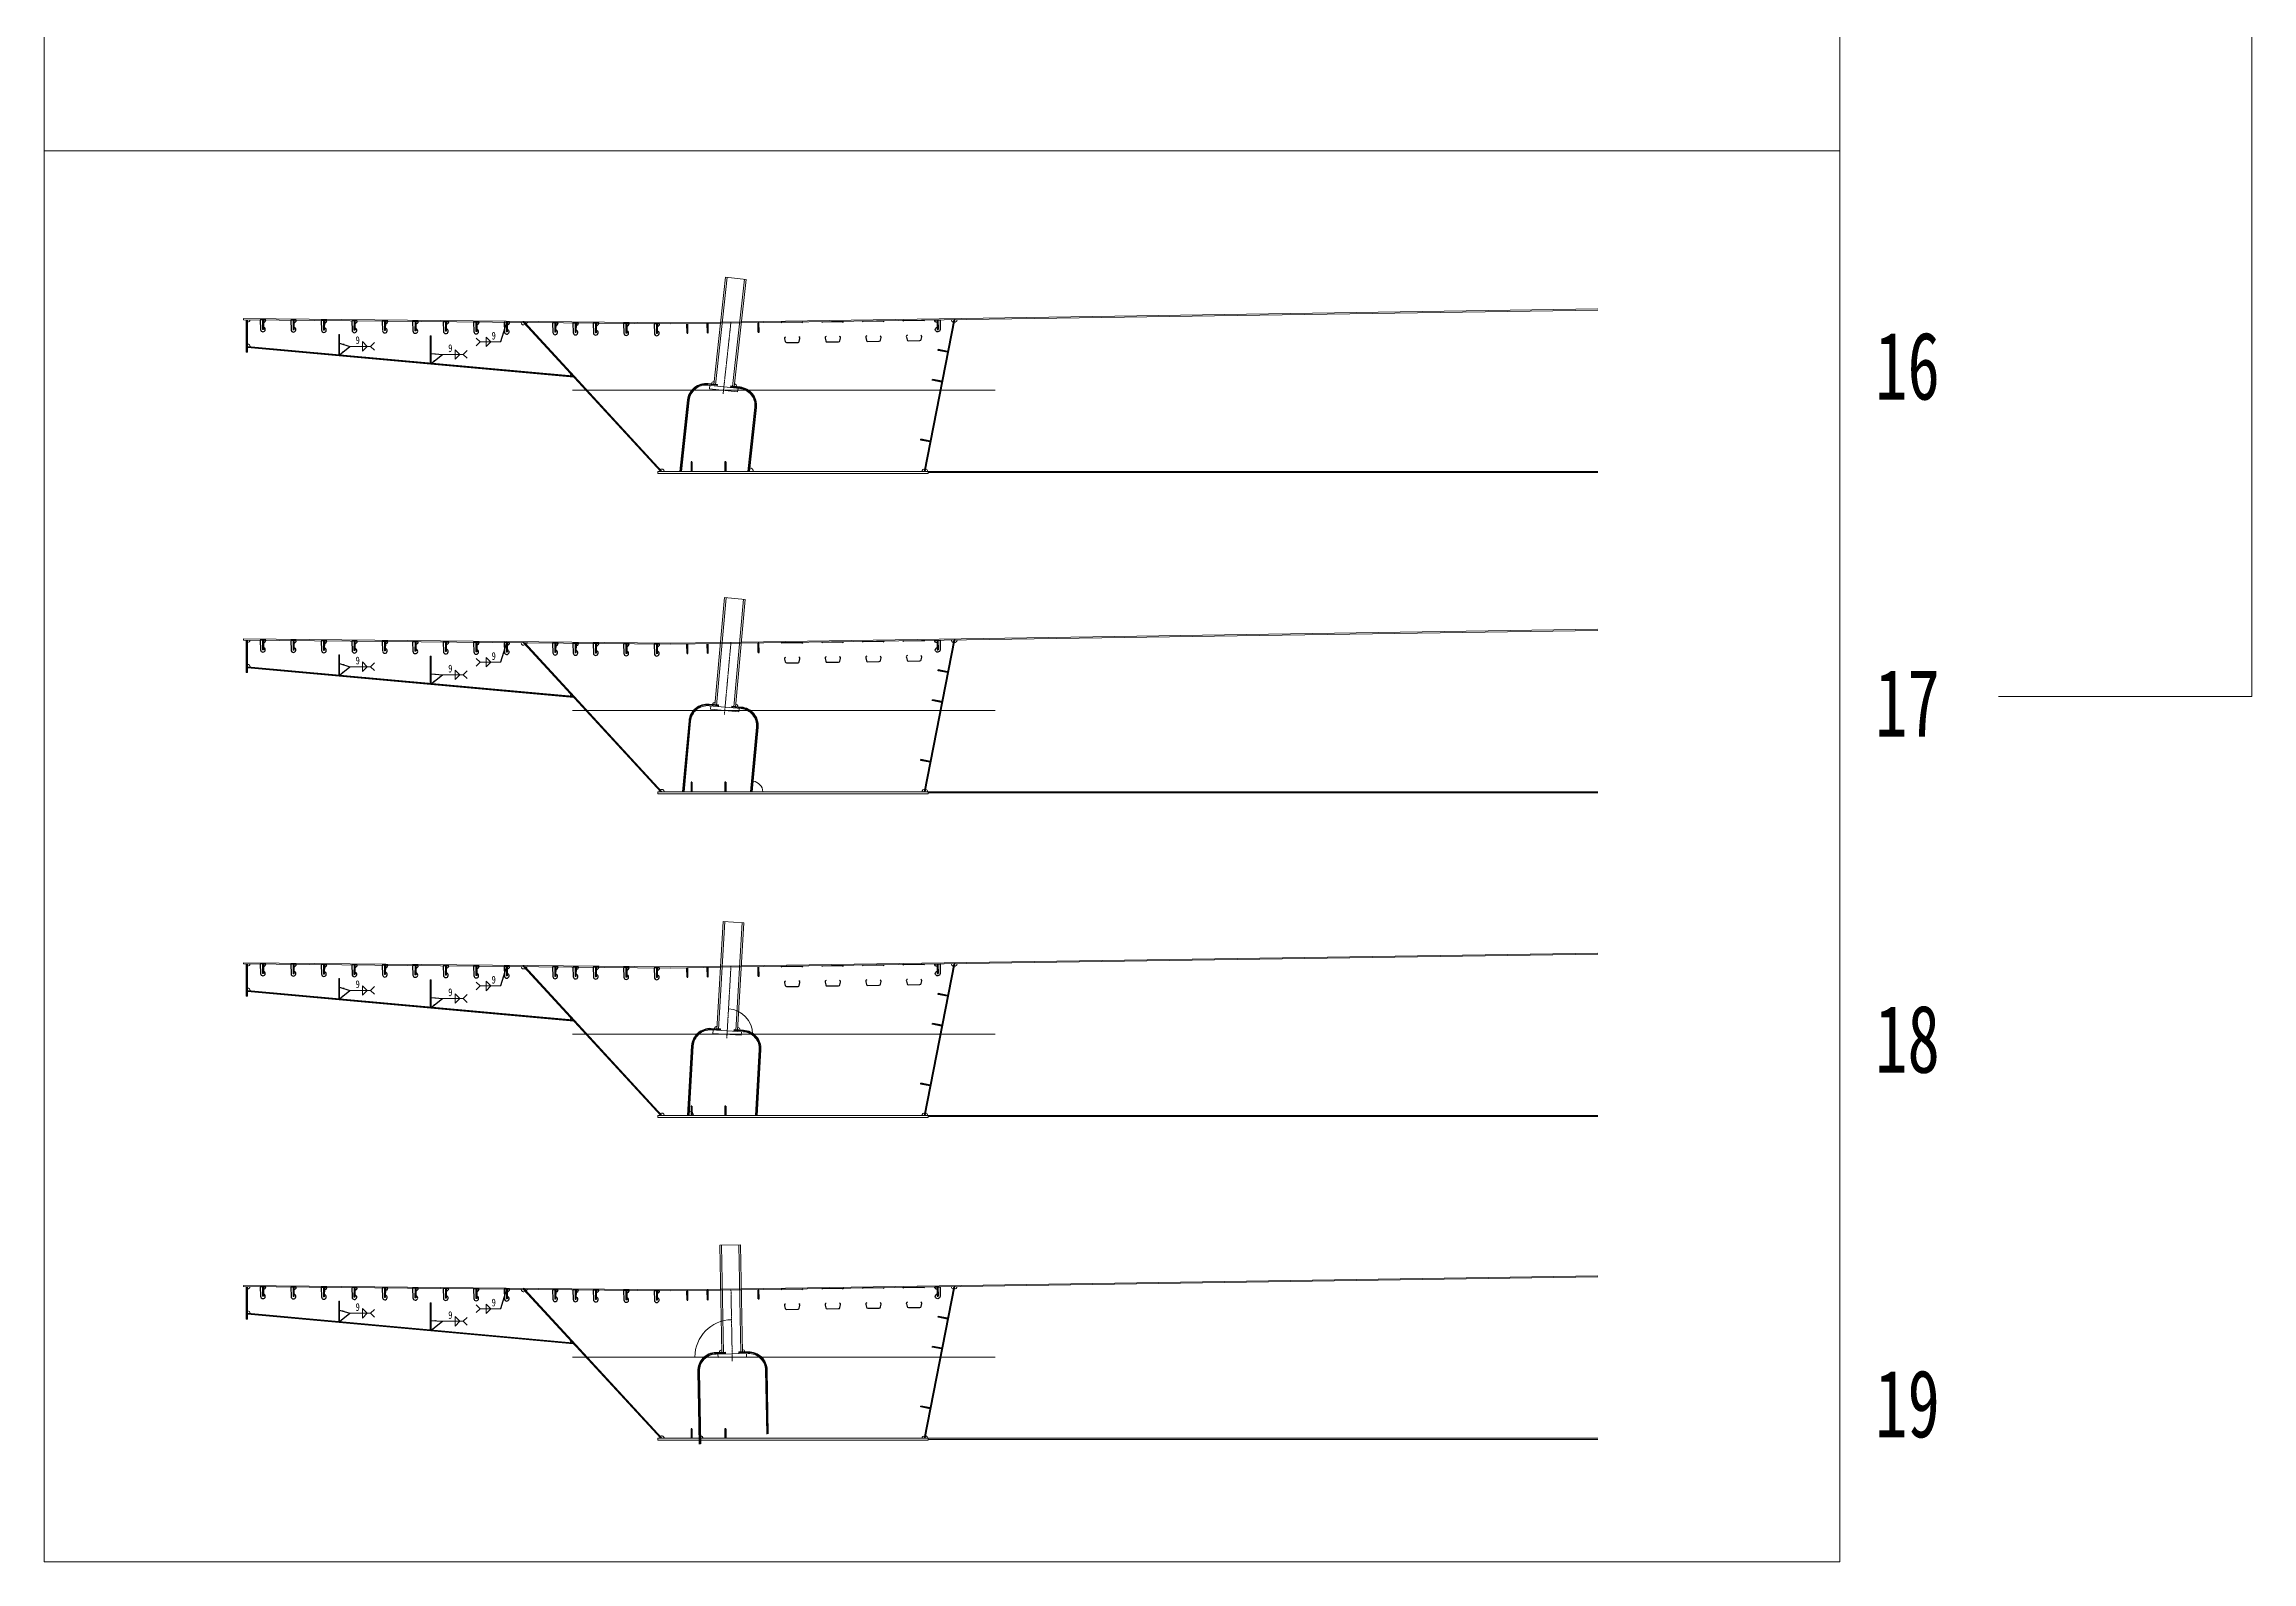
# Model space of a CAD drawing. Header units: millimetres. Extents: x 44597 to 300567, y -113054 to 73044.
# Drawn here: x 117247 to 149849, y -21216 to 1205 of the extents above; entities that cross this region are included whole.
import ezdxf
from ezdxf.enums import TextEntityAlignment as Align

# ---------------------------------------------------------------- set-up
doc = ezdxf.new("R2010")
doc.units = ezdxf.units.MM
doc.linetypes.add('CENTER2', pattern=[28.575, 19.05, -3.175, 3.175, -3.175])
doc.layers.get('Defpoints').update_dxf_attribs({"color": 8})
for name, color, linetype, lineweight in [('Dim', 4, 'Continuous', 15), ('中心线', 2, 'CENTER2', 15), ('标注线及字体', 2, 'Continuous', 15), ('细实线', 4, 'Continuous', 15), ('钢板粗线', 1, 'Continuous', 25), ('钢板细线', 6, 'Continuous', 15)]:
    doc.layers.add(name, color=color, linetype=linetype, lineweight=lineweight)
doc.layers.add('Text', color=4, linetype='Continuous')
doc.styles.add('111', font='', dxfattribs={"width": 0.7})
doc.styles.add('SMEDI', font='', dxfattribs={"width": 0.75})
doc.styles.get("Standard").update_dxf_attribs({"font": ''})
doc.styles.get('111').set_extended_font_data('仿宋_GB2312')
doc.styles.get('SMEDI').set_extended_font_data('仿宋_GB2312')
doc.styles.get('Standard').set_extended_font_data('仿宋_GB2312')
doc.dimstyles.new('200', dxfattribs={"dimscale": 0, "dimtxt": 2.5, "dimasz": 1, "dimexe": 1, "dimexo": 1, "dimgap": 0.6, "dimtad": 1, "dimdec": 0, "dimdsep": 46, "dimtxsty": '111', "dimblk": 'OBLIQUE', "dimcen": 0, "dimclrd": 4, "dimclre": 4, "dimclrt": 4, "dimadec": 1, "dimazin": 2, "dimtfac": 1, "dimtdec": 0, "dimtix": 1, "dimtmove": 2, "dimatfit": 3, "dimfxl": 4, "dimfxlon": 1, "dimtolj": 1, "dimlwd": -1, "dimlwe": -1, "dimarcsym": 0})
doc.dimstyles.new('MSteel_1.0_1.0', dxfattribs={"dimtxt": 3, "dimasz": 1.2, "dimexe": 1, "dimexo": 1, "dimgap": 1, "dimtad": 3, "dimtoh": 1, "dimdec": 0, "dimzin": 0, "dimdsep": 46, "dimtxsty": 'Standard', "dimblk": 'ARCHTICK', "dimcen": 0.09, "dimclrd": 3, "dimclre": 3, "dimadec": 0, "dimazin": 0, "dimtfac": 1, "dimtdec": 4, "dimtofl": 0, "dimtmove": 0, "dimatfit": 3, "dimfxl": 1, "dimtolj": 1, "dimtzin": 0, "dimarcsym": 0})

# ---------------------------------------------------------------- blocks, each defined once
blk = doc.blocks.new('U型肋1')
at = {"layer": 'Defpoints'}
blk.add_line((-160, 0), (160, 0), dxfattribs=at)
at = {"layer": '钢板粗线', "color": 6}
for p, q in [((148, -10), (160, 0)), ((-148, -10), (-160, 0))]:
    blk.add_line(p, q, dxfattribs=at)
blk.add_lwpolyline([(-99, -220, 0.414266), (-114, -245), (-104, -285, 0.348876), (-85, -300), (85, -300, 0.348876), (104, -285), (114, -245, 0.414091), (99, -220, 0.414091)], format="xyb", dxfattribs=at)
blk = doc.blocks.new('12-140加劲 有过焊孔')
at = {"layer": 'Defpoints'}
blk.add_line((0, 0), (0, 140), dxfattribs=at)
at = {"layer": '钢板粗线', "color": 7}
for p, q in [((-6, 0), (-6, 140)), ((-6, 140), (6, 140)), ((6, 0), (6, 140)), ((41, 0), (35, 141)), ((-41, 0), (41, 0))]:
    blk.add_line(p, q, dxfattribs=at)
for centre, start, end in [((-6, 0), 90, 180), ((0, 140), 2.441, 260.1291)]:
    blk.add_arc(centre, 35, start, end, dxfattribs=at)
blk = doc.blocks.new('14-160加劲 无过焊孔')
at = {"layer": 'Defpoints'}
blk.add_line((38609, 32077), (38609, 32217), dxfattribs=at)
at = {"layer": '钢板粗线', "color": 7}
for p, q in [((38603, 32077), (38603, 32217)), ((38603, 32217), (38615, 32217)), ((38603, 32077), (38615, 32077)), ((38615, 32077), (38615, 32217))]:
    blk.add_line(p, q, dxfattribs=at)
blk = doc.blocks.new('_ArchTick')
at = {"color": 0, "linetype": 'ByBlock', "const_width": 0.15}
blk.add_lwpolyline([(-0.5, -0.5), (0.5, 0.5)], dxfattribs=at)
blk = doc.blocks.new('角焊缝1')
at = {"layer": 'Dim'}
blk.add_line((-3101.17, 370.22), (-3106.48, 370.22), dxfattribs=at)
blk.add_lwpolyline([(-3107.48, 369.22), (-3106.48, 370.22), (-3107.48, 371.22)], dxfattribs=at)
blk.add_lwpolyline([(-3104.91, 371.45), (-3104.91, 368.99), (-3103.68, 370.22)], close=True, dxfattribs=at)
blk = doc.blocks.new('角焊缝2')
at = {"layer": 'Dim'}
blk.add_line((-3138.01, 370.22), (-3132.7, 370.22), dxfattribs=at)
blk.add_lwpolyline([(-3134.75, 371.45), (-3134.75, 368.99), (-3133.52, 370.22)], close=True, dxfattribs=at)
blk.add_lwpolyline([(-3131.7, 369.22), (-3132.7, 370.22), (-3131.7, 371.22)], dxfattribs=at)
blk = doc.blocks.new('12-140加劲 无过焊孔')
at = {"layer": 'Defpoints'}
blk.add_line((38947, 32077), (38947, 32217), dxfattribs=at)
at = {"layer": '钢板粗线', "color": 7}
for p, q in [((38941, 32077), (38941, 32217)), ((38941, 32217), (38953, 32217)), ((38941, 32077), (38953, 32077)), ((38953, 32077), (38953, 32217))]:
    blk.add_line(p, q, dxfattribs=at)
blk = doc.blocks.new('_Oblique')
at = {"color": 0, "linetype": 'ByBlock', "lineweight": -2}
blk.add_line((-0.5, -0.5), (0.5, 0.5), dxfattribs=at)
blk = doc.blocks.new('*D625')
at = {"layer": 'Defpoints', "color": 0, "transparency": 16777216}
for p in [(127767, -4162), (126311, -5108), (127663, -5108), (127708, -5074), (130301, -5108)]:
    blk.add_point(p, dxfattribs=at)
at = {"layer": '细实线', "color": 4, "transparency": 16777216}
blk.add_arc((127663, -5108), 55.9, 0, 83.7727, dxfattribs=at)
for p, rotation in [((127670, -5052), 173.7727399999982), ((127719, -5108), 270)]:
    blk.add_blockref('_Oblique', p, dxfattribs=dict(at, rotation=rotation))
at = {"layer": '细实线', "color": 4, "transparency": 16777216, "insert": (127706, -5069), "char_height": 2.5, "attachment_point": 5, "rotation": 311.8864, "style": '111'}
blk.add_mtext('\\A1;83.8%%d', dxfattribs=at)
blk = doc.blocks.new('*D626')
at = {"layer": 'Defpoints', "color": 0, "transparency": 16777216}
for p in [(127790, -8885), (127818, -9735), (126311, -9840), (127703, -9840), (130301, -9840)]:
    blk.add_point(p, dxfattribs=at)
at = {"layer": '细实线', "color": 4, "transparency": 16777216}
blk.add_arc((127703, -9840), 156, 0, 84.815, dxfattribs=at)
for p, rotation in [((127717, -9685), 174.8150099999986), ((127859, -9840), 270)]:
    blk.add_blockref('_Oblique', p, dxfattribs=dict(at, rotation=rotation))
at = {"layer": '细实线', "color": 4, "transparency": 16777216, "insert": (127820, -9734), "char_height": 2.5, "attachment_point": 5, "rotation": 312.4075, "style": '111'}
blk.add_mtext('\\A1;84.8%%d', dxfattribs=at)
blk = doc.blocks.new('*D630')
at = {"layer": 'Defpoints', "color": 0, "transparency": 16777216}
for p in [(126833, -13594), (126311, -14622), (126774, -14622), (126831, -14596), (130301, -14622)]:
    blk.add_point(p, dxfattribs=at)
at = {"layer": '细实线', "color": 4, "transparency": 16777216}
blk.add_arc((126774, -14622), 62.8, 0, 86.7135, dxfattribs=at)
for p, rotation in [((126777, -14559), 176.7135300000038), ((126837, -14622), 270)]:
    blk.add_blockref('_Oblique', p, dxfattribs=dict(at, rotation=rotation))
at = {"layer": '细实线', "color": 4, "transparency": 16777216, "insert": (126821, -14578), "char_height": 2.5, "attachment_point": 5, "rotation": 313.3568, "style": '111'}
blk.add_mtext('\\A1;86.7%%d', dxfattribs=at)
blk = doc.blocks.new('*D631')
at = {"layer": 'Defpoints', "color": 0, "transparency": 16777216}
for p in [(126924, -18400), (126311, -19391), (126944, -19475), (126968, -19368), (130301, -19391)]:
    blk.add_point(p, dxfattribs=at)
at = {"layer": '细实线', "color": 4, "transparency": 16777216}
blk.add_arc((126942, -19391), 34.8, 0, 91.0553, dxfattribs=at)
for p, rotation in [((126941, -19356), 181.055340000002), ((126977, -19391), 270)]:
    blk.add_blockref('_Oblique', p, dxfattribs=dict(at, rotation=rotation))
at = {"layer": '细实线', "color": 4, "transparency": 16777216, "insert": (126968, -19365), "char_height": 2.5, "attachment_point": 5, "rotation": 315.5277, "style": '111'}
blk.add_mtext('\\A1;91.1%%d', dxfattribs=at)
blk = doc.blocks.new('*D3091')
at = {"layer": 'Defpoints', "color": 0, "transparency": 16777216}
for p in [(127389, -12414), (127694, -13322), (125050, -13422), (127328, -13482), (131291, -13422)]:
    blk.add_point(p, dxfattribs=at)
at = {"layer": '细实线', "color": 4, "transparency": 16777216}
blk.add_arc((127332, -13422), 376, 0, 86.7135, dxfattribs=at)
for p, rotation in [((127353, -13047), 176.7135300000025), ((127708, -13422), 270)]:
    blk.add_blockref('_Oblique', p, dxfattribs=dict(at, rotation=rotation))
at = {"layer": '细实线', "color": 4, "transparency": 16777216, "insert": (127606, -13163), "char_height": 2.5, "attachment_point": 5, "rotation": 313.3568, "style": '111'}
blk.add_mtext('\\A1;86.7%%d', dxfattribs=at)
blk = doc.blocks.new('*D3092')
at = {"layer": 'Defpoints', "color": 0, "transparency": 16777216}
for p in [(127389, -17183), (125050, -18191), (126860, -18130), (127409, -18253), (131291, -18191)]:
    blk.add_point(p, dxfattribs=at)
at = {"layer": '细实线', "color": 4, "transparency": 16777216}
blk.add_arc((127408, -18191), 552, 91.0553, 180, dxfattribs=at)
for p, rotation in [((127398, -17639), 1.055339999998998), ((126856, -18191), 270)]:
    blk.add_blockref('_Oblique', p, dxfattribs=dict(at, rotation=rotation))
at = {"layer": '细实线', "color": 4, "transparency": 16777216, "insert": (127013, -17803), "char_height": 2.5, "attachment_point": 5, "rotation": 45.5277, "style": '111'}
blk.add_mtext('\\A1;88.9%%d', dxfattribs=at)

msp = doc.modelspace()

# ---------------------------------------------------------------- linework, layer by layer
at = {"layer": 'Defpoints'}
for p, q in [((120239.9, -2866.6), (120239.9, -3346.6)), ((124319.6, -2891.5), (126361.1, -5107.7)), ((130689.9, -2850.2), (130251.1, -5107.7)), ((121604.6, -3382.5), (121604.6, -3082.5)), ((122954.6, -3505.5), (122954.6, -3105.5)), ((120239.9, -3266.3), (125059.7, -3705.3)), ((126760.7, -4052.3), (126645.5, -5107.7)), ((127754.8, -4160.8), (127651.4, -5107.7)), ((120239.9, -7598.9), (120239.9, -8078.9)), ((121604.6, -8114.8), (121604.6, -7814.8)), ((124319.6, -7623.7), (126361.1, -9840)), ((130689.9, -7582.5), (130251.1, -9840)), ((120239.9, -7998.5), (125059.7, -8437.5)), ((122954.6, -8237.7), (122954.6, -7837.7)), ((126781.9, -8794), (126687, -9840)), ((127777.8, -8884.3), (127691.1, -9840)), ((120239.9, -12380.9), (120239.9, -12860.9)), ((130689.9, -12364.5), (130251.1, -14622)), ((121604.6, -12896.8), (121604.6, -12596.8)), ((122954.6, -13019.8), (122954.6, -12619.8)), ((124319.6, -12405.8), (126361.1, -14622)), ((120239.9, -12780.5), (125059.7, -13219.6)), ((126820.9, -13593), (126761.8, -14622)), ((127819.2, -13650.3), (127763.4, -14622)), ((120239.9, -17150), (120239.9, -17630)), ((124319.6, -17174.8), (126361.1, -19391.1)), ((130689.9, -17133.6), (130251.1, -19391.1)), ((120239.9, -17549.6), (125059.7, -17988.6)), ((121604.6, -17665.9), (121604.6, -17365.9)), ((122954.6, -17788.9), (122954.6, -17388.9)), ((126911.7, -18400.3), (126931.6, -19476.7)), ((127911.6, -18381.8), (127928.9, -19326))]:
    msp.add_line(p, q, dxfattribs=at)
for points in [[(127187.7, -3835.3), (127049.5, -3820.3, 0.4142136), (126760.7, -4052.3)], [(127754.8, -4160.8, 0.4142136), (127522.7, -3871.9), (127384.5, -3856.8)], [(127204.9, -8569.3), (127066.5, -8556.7, 0.4142136), (126781.9, -8794)], [(127777.8, -8884.3, 0.4142136), (127540.5, -8599.7), (127402.1, -8587.2)], [(127236.2, -13354.4), (127097.4, -13346.5, 0.4142136), (126820.9, -13593)], [(127819.2, -13650.3, 0.4142136), (127572.7, -13373.7), (127433.9, -13365.8)], [(127307.8, -18130.9), (127168.9, -18133.5, 0.4142136), (126911.7, -18400.3)], [(127911.6, -18381.8, 0.4142136), (127644.8, -18124.7), (127505.8, -18127.3)]]:
    msp.add_lwpolyline(points, format="xyb", dxfattribs=at)
at = {"layer": 'Dim', "color": 8}
for p, q in [((127541.4, -2913.4), (127233.1, -2918.1)), ((127235.2, -2902), (127543.5, -2897.4)), ((127541.4, -7645.7), (127233.1, -7650.3)), ((127235.2, -7634.3), (127543.5, -7629.7)), ((127541.4, -12427.7), (127233.1, -12432.4)), ((127235.2, -12416.3), (127543.5, -12411.7)), ((127541.4, -17196.8), (127233.1, -17201.4)), ((127235.2, -17185.4), (127543.5, -17180.8))]:
    msp.add_line(p, q, dxfattribs=at)
at = {"layer": '中心线', "ltscale": 0.6}
for p, q in [((127273.4, -3963.1), (127389.4, -2899.7)), ((127292.7, -8697.3), (127389.4, -7632)), ((127328.1, -13481.9), (127389.4, -12414)), ((127409.1, -18252.6), (127389.4, -17183.1))]:
    msp.add_line(p, q, dxfattribs=at)
at = {"layer": '细实线'}
for p in [(149849.3, 55015.9), (146110.3, -8433.4)]:
    msp.add_line(p, (149849.3, -8433.4), dxfattribs=at)
for points in [[(117246.8, 26098.2), (143766.2, 26098.2), (143766.2, -373), (117246.8, -373)], [(117246.8, -373), (143766.2, -373), (143766.2, -21216.2), (117246.8, -21216.2)]]:
    msp.add_lwpolyline(points, close=True, dxfattribs=at)
at = {"layer": '钢板细线'}
for p, q in [((127135.1, -3824.2), (127308.3, -2237)), ((127159, -3826.8), (127332.2, -2239.6)), ((127611.5, -2270.1), (127308.3, -2237)), ((127414.4, -3854.7), (127587.6, -2267.5)), ((127438.3, -3857.3), (127611.5, -2270.1)), ((120189.9, -2866.1), (120189.9, -2850.1)), ((120227.9, -2866.5), (120227.9, -3346.6)), ((120251.9, -2866.8), (120251.9, -3346.6)), ((124324.9, -2907.5), (126351.6, -5107.7)), ((124344.1, -2907.7), (126370.6, -5107.7)), ((130679.6, -2866.4), (130243.9, -5107.7)), ((130693.9, -2866.2), (130258.2, -5107.7)), ((120251.9, -3259.3), (125051.7, -3696.5)), ((121598.6, -3382), (121598.6, -3082.5)), ((121598.6, -3082.5), (121610.6, -3082.5)), ((121610.6, -3383.1), (121610.6, -3082.5)), ((122948.6, -3504.9), (122948.6, -3105.5)), ((122948.6, -3105.5), (122960.6, -3105.5)), ((122960.6, -3506), (122960.6, -3105.5)), ((120227.9, -3346.6), (120251.9, -3346.6)), ((120251.9, -3275.4), (125067.8, -3714)), ((127048.2, -3832.2), (127521.4, -3883.8)), ((127070.6, -3884.9), (127076.1, -3835.2)), ((127488.2, -3930.5), (127070.6, -3884.9)), ((127186.4, -3847.3), (127189, -3823.4)), ((127383.2, -3868.8), (127385.8, -3844.9)), ((127488.2, -3930.5), (127493.6, -3880.8)), ((126748.7, -4051), (126633.4, -5107.7)), ((126772.6, -4053.6), (126657.6, -5107.7)), ((127742.8, -4159.5), (127639.4, -5107.7)), ((127766.7, -4162.1), (127663.5, -5107.7)), ((130301.1, -5107.7), (126311.1, -5107.7)), ((126311.1, -5107.7), (126311.1, -5135.7)), ((130301.1, -5135.7), (126311.1, -5135.7)), ((130301.1, -5107.7), (130301.1, -5135.7)), ((130301.1, -5107.7), (140189.9, -5107.7)), ((130301.1, -5123.7), (140189.9, -5123.7)), ((127152, -8560.9), (127296.3, -6970.9)), ((127175.9, -8563.1), (127320.2, -6973)), ((127600, -6998.4), (127296.3, -6970.9)), ((127431.8, -8586.3), (127576.1, -6996.3)), ((127455.7, -8588.5), (127600, -6998.4)), ((120189.9, -7598.4), (120189.9, -7582.4)), ((120227.9, -7598.8), (120227.9, -8078.9)), ((120251.9, -7599), (120251.9, -8078.9)), ((121598.6, -8114.2), (121598.6, -7814.8)), ((121598.6, -7814.8), (121610.6, -7814.8)), ((121610.6, -8115.3), (121610.6, -7814.8)), ((124324.9, -7639.8), (126351.6, -9840)), ((124344.1, -7640), (126370.6, -9840)), ((130679.6, -7598.6), (130243.9, -9840)), ((130693.9, -7598.4), (130258.2, -9840)), ((120227.9, -8078.9), (120251.9, -8078.9)), ((120251.9, -7991.6), (125051.7, -8428.8)), ((120251.9, -8007.6), (125067.8, -8446.3)), ((122948.6, -8237.2), (122948.6, -7837.7)), ((122948.6, -7837.7), (122960.6, -7837.7)), ((122960.6, -8238.3), (122960.6, -7837.7)), ((126769.9, -8792.9), (126674.9, -9840)), ((126793.8, -8795.1), (126699, -9840)), ((127065.4, -8568.7), (127539.5, -8611.7)), ((127088.8, -8621), (127093.3, -8571.2)), ((127507.1, -8659), (127088.8, -8621)), ((127203.8, -8581.2), (127206, -8557.3)), ((127401, -8599.1), (127403.2, -8575.2)), ((127507.1, -8659), (127511.6, -8609.2)), ((127765.8, -8883.3), (127679, -9840)), ((127789.7, -8885.4), (127703.1, -9840)), ((130301.1, -9840), (126311.1, -9840)), ((126311.1, -9840), (126311.1, -9868)), ((130301.1, -9868), (126311.1, -9868)), ((130301.1, -9840), (130301.1, -9868)), ((130301.1, -9840), (140189.9, -9840)), ((130301.1, -9856), (140189.9, -9856)), ((127182.9, -13350.3), (127274.4, -11756.3)), ((127206.8, -13351.7), (127298.4, -11757.7)), ((127578.9, -11773.8), (127274.4, -11756.3)), ((127463.4, -13366.4), (127554.9, -11772.4)), ((127487.4, -13367.8), (127578.9, -11773.8)), ((120189.9, -12380.4), (120189.9, -12364.4)), ((120227.9, -12380.8), (120227.9, -12860.9)), ((120251.9, -12381), (120251.9, -12860.9)), ((130679.6, -12380.7), (130243.9, -14622)), ((130693.9, -12380.4), (130258.2, -14622)), ((121598.6, -12896.3), (121598.6, -12596.8)), ((121598.6, -12596.8), (121610.6, -12596.8)), ((121610.6, -12897.4), (121610.6, -12596.8)), ((122948.6, -13019.2), (122948.6, -12619.8)), ((122948.6, -12619.8), (122960.6, -12619.8)), ((122960.6, -13020.3), (122960.6, -12619.8)), ((124324.9, -12421.8), (126351.6, -14622)), ((124344.1, -12422), (126370.6, -14622)), ((120227.9, -12860.9), (120251.9, -12860.9)), ((120251.9, -12773.6), (125051.7, -13210.8)), ((120251.9, -12789.7), (125067.8, -13228.3)), ((127096.8, -13358.4), (127572, -13385.7)), ((127121.8, -13410), (127124.7, -13360)), ((127235.5, -13366.4), (127236.9, -13342.4)), ((127433.2, -13377.8), (127434.6, -13353.8)), ((126808.9, -13592.3), (126749.8, -14622)), ((126832.8, -13593.7), (126773.8, -14622)), ((127541.2, -13434), (127121.8, -13410)), ((127541.2, -13434), (127544, -13384.1)), ((127807.2, -13649.6), (127751.4, -14622)), ((127831.2, -13651), (127775.4, -14622)), ((130301.1, -14622), (126311.1, -14622)), ((126311.1, -14622), (126311.1, -14650)), ((130301.1, -14650), (126311.1, -14650)), ((130301.1, -14622), (130301.1, -14650)), ((130301.1, -14622), (140189.9, -14622)), ((130301.1, -14638), (140189.9, -14638)), ((127529.9, -16530.4), (127224.9, -16536)), ((127254.3, -18132.4), (127224.9, -16536)), ((127278.3, -18131.9), (127248.9, -16535.6)), ((127535.3, -18127.2), (127505.9, -16530.8)), ((127559.3, -18126.7), (127529.9, -16530.4)), ((120189.9, -17149.5), (120189.9, -17133.5)), ((120227.9, -17149.9), (120227.9, -17630)), ((120251.9, -17150.1), (120251.9, -17630)), ((124324.9, -17190.9), (126351.6, -19391.1)), ((124344.1, -17191.1), (126370.6, -19391.1)), ((130679.6, -17149.7), (130243.9, -19391.1)), ((130693.9, -17149.5), (130258.2, -19391.1)), ((120251.9, -17542.7), (125051.7, -17979.9)), ((120251.9, -17558.7), (125067.8, -17997.4)), ((121598.6, -17665.3), (121598.6, -17365.9)), ((121598.6, -17365.9), (121610.6, -17365.9)), ((121610.6, -17666.4), (121610.6, -17365.9)), ((122948.6, -17788.3), (122948.6, -17388.9)), ((122948.6, -17388.9), (122960.6, -17388.9)), ((122960.6, -17789.4), (122960.6, -17388.9)), ((120227.9, -17630), (120251.9, -17630)), ((127169.1, -18145.5), (127645, -18136.7)), ((127198, -18194.9), (127197.1, -18145)), ((127617.9, -18187.2), (127198, -18194.9)), ((127308, -18142.9), (127307.6, -18118.9)), ((127506, -18139.3), (127505.6, -18115.3)), ((127617.9, -18187.2), (127617, -18137.2)), ((126899.7, -18400.5), (126919.6, -19478.5)), ((126923.7, -18400), (126943.5, -19474.9)), ((127899.6, -18382.1), (127917, -19327.8)), ((127923.6, -18381.6), (127940.9, -19324.1)), ((130301.1, -19391.1), (126311.1, -19391.1)), ((126311.1, -19391.1), (126311.1, -19419.1)), ((130301.1, -19419.1), (126311.1, -19419.1)), ((130301.1, -19391.1), (130301.1, -19419.1)), ((130301.1, -19391.1), (140189.9, -19391.1)), ((130301.1, -19407.1), (140189.9, -19407.1))]:
    msp.add_line(p, q, dxfattribs=at)
at = {"layer": '钢板细线', "color": 2}
for p, q in [((131290.6, -3907.7), (125050, -3907.7)), ((131290.6, -8640), (125050, -8640)), ((131290.6, -13422), (125050, -13422)), ((131290.6, -18191.1), (125050, -18191.1))]:
    msp.add_line(p, q, dxfattribs=at)
at = {"layer": '钢板细线'}
for points in [[(120189.9, -2850.1), (126489.9, -2913.2), (127235.2, -2902)], [(120189.9, -2866.1), (126489.9, -2929.2), (127233.1, -2918.1)], [(127541.4, -2913.4), (140189.9, -2723.7)], [(127543.5, -2897.4), (140189.7, -2707.7)], [(127050.8, -3808.3), (127189, -3823.4)], [(127385.8, -3844.9), (127524, -3860)], [(127541.4, -7645.7), (140189.9, -7456)], [(127543.5, -7629.7), (140189.7, -7440)], [(120189.9, -7582.4), (126489.9, -7645.5), (127235.2, -7634.3)], [(120189.9, -7598.4), (126489.9, -7661.5), (127233.1, -7650.3)], [(127067.6, -8544.8), (127206, -8557.3)], [(127403.2, -8575.2), (127541.6, -8587.8)], [(120189.9, -12364.4), (126489.9, -12427.5), (127235.2, -12416.3)], [(120189.9, -12380.4), (126489.9, -12443.5), (127233.1, -12432.4)], [(127541.4, -12427.7), (140189.9, -12238)], [(127543.5, -12411.7), (140189.7, -12222)], [(127098.1, -13334.5), (127236.9, -13342.4)], [(127434.6, -13353.8), (127573.4, -13361.8)], [(120189.9, -17133.5), (126489.9, -17196.6), (127235.2, -17185.4)], [(120189.9, -17149.5), (126489.9, -17212.6), (127233.1, -17201.4)], [(127541.4, -17196.8), (140189.9, -17007.1)], [(127543.5, -17180.8), (140189.7, -16991.1)], [(127168.6, -18121.5), (127307.6, -18118.9)], [(127505.6, -18115.3), (127644.6, -18112.7)]]:
    msp.add_lwpolyline(points, dxfattribs=at)
for points in [[(127050.8, -3808.3, 0.4142136), (126748.7, -4051)], [(127048.2, -3832.2, 0.4142136), (126772.6, -4053.6)], [(127742.8, -4159.5, 0.4142136), (127521.4, -3883.8)], [(127766.7, -4162.1, 0.4142136), (127524, -3860)], [(127067.6, -8544.8, 0.4142136), (126769.9, -8792.9)], [(127065.4, -8568.7, 0.4142136), (126793.8, -8795.1)], [(127765.8, -8883.3, 0.4142136), (127539.5, -8611.7)], [(127789.7, -8885.4, 0.4142136), (127541.6, -8587.8)], [(127098.1, -13334.5, 0.4142136), (126808.9, -13592.3)], [(127096.8, -13358.4, 0.4142136), (126832.8, -13593.7)], [(127831.2, -13651, 0.4142136), (127573.4, -13361.8)], [(127807.2, -13649.6, 0.4142136), (127572, -13385.7)], [(127168.6, -18121.5, 0.4142136), (126899.7, -18400.5)], [(127169.1, -18145.5, 0.4142136), (126923.7, -18400)], [(127923.6, -18381.6, 0.4142136), (127644.6, -18112.7)], [(127899.6, -18382.1, 0.4142136), (127645, -18136.7)]]:
    msp.add_lwpolyline(points, format="xyb", dxfattribs=at)
for centre, start, end in [((120251.9, -2866.8), 270, 359.42629), ((124324.9, -2907.5), 179.42629, 312.30941), ((124344.1, -2907.7), 312.30941, 359.42629), ((130679.6, -2866.4), 180.86234, 259), ((130693.9, -2866.2), 259, 0.85937), ((120251.9, -3259.3), 354.79552, 90), ((125051.7, -3696.5), 132.64892, 174.83592), ((127135.8, -3817.6), 83.77274, 173.77274), ((127439, -3850.7), 353.77274, 83.77274), ((126370.6, -5107.7), 0, 132.58631), ((130243.9, -5107.7), 79, 180), ((130258.2, -5107.7), 0, 79), ((120251.9, -7599), 270, 359.42629), ((124324.9, -7639.8), 179.42629, 312.30941), ((124344.1, -7640), 312.30941, 359.42629), ((130679.6, -7598.6), 180.86234, 259), ((130693.9, -7598.4), 259, 0.85937), ((120251.9, -7991.6), 354.79552, 90), ((125051.7, -8428.8), 132.64892, 174.83592), ((127152.7, -8552.5), 84.81501, 174.81501), ((127456.5, -8580.1), 354.81501, 84.81501), ((126370.6, -9840), 0, 132.58631), ((130243.9, -9840), 79, 180), ((130258.2, -9840), 0, 79), ((120251.9, -12381), 270, 359.42629), ((130679.6, -12380.7), 180.86234, 259), ((130693.9, -12380.4), 259, 0.85937), ((124324.9, -12421.8), 179.42629, 312.30941), ((124344.1, -12422), 312.30941, 359.42629), ((120251.9, -12773.6), 354.79552, 90), ((125051.7, -13210.8), 132.64892, 174.83592), ((127183.5, -13339.4), 86.71353, 176.71353), ((127488, -13356.9), 356.71353, 86.71353), ((126370.6, -14622), 0, 132.58631), ((130243.9, -14622), 79, 180), ((130258.2, -14622), 0, 79), ((120251.9, -17150.1), 270, 359.42629), ((124324.9, -17190.9), 179.42629, 312.30941), ((124344.1, -17191.1), 312.30941, 359.42629), ((130679.6, -17149.7), 180.86234, 259), ((130693.9, -17149.5), 259, 0.85937), ((120251.9, -17542.7), 354.79552, 90), ((125051.7, -17979.9), 132.64892, 174.83592), ((127254.1, -18119.9), 91.05534, 181.05534), ((127559.1, -18114.3), 1.05534, 91.05534), ((126370.6, -19391.1), 0, 132.58631), ((130243.9, -19391.1), 79, 180), ((130258.2, -19391.1), 0, 79)]:
    msp.add_arc(centre, 35, start, end, dxfattribs=at)

# ---------------------------------------------------------------- block references
at = {"layer": '细实线'}
for name, p, rotation in [('12-140加劲 有过焊孔', (120479.6, -2869), 179.4262908401), ('12-140加劲 有过焊孔', (120929.6, -2873.5), 179.4262908401), ('12-140加劲 有过焊孔', (121379.6, -2878.1), 179.4262908401), ('12-140加劲 有过焊孔', (121829.6, -2882.6), 179.4262908401), ('12-140加劲 有过焊孔', (122279.6, -2887.1), 179.4262908401), ('12-140加劲 有过焊孔', (122729.6, -2891.6), 179.4262908401), ('12-140加劲 有过焊孔', (123179.6, -2896.1), 179.4262908401), ('12-140加劲 有过焊孔', (123629.6, -2900.6), 179.4262908401), ('12-140加劲 有过焊孔', (124079.6, -2905.1), 179.4262908401), ('12-140加劲 有过焊孔', (124795.1, -2912.2), 179.4262908401), ('12-140加劲 有过焊孔', (125095.1, -2915.2), 179.4262908401), ('12-140加劲 有过焊孔', (125395.1, -2918.3), 179.4262908401), ('12-140加劲 有过焊孔', (125845.1, -2922.8), 179.4262908401), ('12-140加劲 有过焊孔', (126295.1, -2927.3), 179.4262908401), ('12-140加劲 无过焊孔', (88286.1, -35722.5), 0.8593722439355104), ('12-140加劲 无过焊孔', (88586.1, -35718), 0.8593722439355104), ('12-140加劲 无过焊孔', (89336.1, -35706.8), 0.8593722439355104), ('12-140加劲 有过焊孔', (120479.6, -7601.3), 179.4262908401), ('12-140加劲 有过焊孔', (120929.6, -7605.8), 179.4262908401), ('12-140加劲 有过焊孔', (121379.6, -7610.3), 179.4262908401), ('12-140加劲 有过焊孔', (121829.6, -7614.8), 179.4262908401), ('12-140加劲 有过焊孔', (122279.6, -7619.3), 179.4262908401), ('12-140加劲 有过焊孔', (122729.6, -7623.8), 179.4262908401), ('12-140加劲 有过焊孔', (123179.6, -7628.3), 179.4262908401), ('12-140加劲 有过焊孔', (123629.6, -7632.8), 179.4262908401), ('12-140加劲 有过焊孔', (124079.6, -7637.3), 179.4262908401), ('12-140加劲 有过焊孔', (124795.1, -7644.5), 179.4262908401), ('12-140加劲 有过焊孔', (125095.1, -7647.5), 179.4262908401), ('12-140加劲 有过焊孔', (125395.1, -7650.5), 179.4262908401), ('12-140加劲 有过焊孔', (125845.1, -7655), 179.4262908401), ('12-140加劲 有过焊孔', (126295.1, -7659.5), 179.4262908401), ('12-140加劲 无过焊孔', (88286.1, -40454.8), 0.8593722439355104), ('12-140加劲 无过焊孔', (88586.1, -40450.3), 0.8593722439355104), ('12-140加劲 无过焊孔', (89336.1, -40439), 0.8593722439355104), ('12-140加劲 有过焊孔', (120479.6, -12383.3), 179.4262908401), ('12-140加劲 有过焊孔', (120929.6, -12387.8), 179.4262908401), ('12-140加劲 有过焊孔', (121379.6, -12392.3), 179.4262908401), ('12-140加劲 有过焊孔', (121829.6, -12396.8), 179.4262908401), ('12-140加劲 有过焊孔', (122279.6, -12401.3), 179.4262908401), ('12-140加劲 有过焊孔', (122729.6, -12405.9), 179.4262908401), ('12-140加劲 有过焊孔', (123179.6, -12410.4), 179.4262908401), ('12-140加劲 有过焊孔', (123629.6, -12414.9), 179.4262908401), ('12-140加劲 有过焊孔', (124079.6, -12419.4), 179.4262908401), ('12-140加劲 有过焊孔', (124795.1, -12426.5), 179.4262908401), ('12-140加劲 有过焊孔', (125095.1, -12429.5), 179.4262908401), ('12-140加劲 有过焊孔', (125395.1, -12432.5), 179.4262908401), ('12-140加劲 有过焊孔', (125845.1, -12437), 179.4262908401), ('12-140加劲 有过焊孔', (126295.1, -12441.5), 179.4262908401), ('12-140加劲 无过焊孔', (88286.1, -45236.8), 0.8593722439355104), ('12-140加劲 无过焊孔', (88586.1, -45232.3), 0.8593722439355104), ('12-140加劲 无过焊孔', (89336.1, -45221.1), 0.8593722439355104), ('12-140加劲 有过焊孔', (120479.6, -17152.4), 179.4262908401), ('12-140加劲 有过焊孔', (120929.6, -17156.9), 179.4262908401), ('12-140加劲 有过焊孔', (121379.6, -17161.4), 179.4262908401), ('12-140加劲 有过焊孔', (121829.6, -17165.9), 179.4262908401), ('12-140加劲 有过焊孔', (122279.6, -17170.4), 179.4262908401), ('12-140加劲 有过焊孔', (122729.6, -17174.9), 179.4262908401), ('12-140加劲 有过焊孔', (123179.6, -17179.4), 179.4262908401), ('12-140加劲 有过焊孔', (123629.6, -17183.9), 179.4262908401), ('12-140加劲 有过焊孔', (124079.6, -17188.5), 179.4262908401), ('12-140加劲 有过焊孔', (124795.1, -17195.6), 179.4262908401), ('12-140加劲 有过焊孔', (125095.1, -17198.6), 179.4262908401), ('12-140加劲 有过焊孔', (125395.1, -17201.6), 179.4262908401), ('12-140加劲 有过焊孔', (125845.1, -17206.1), 179.4262908401), ('12-140加劲 有过焊孔', (126295.1, -17210.6), 179.4262908401), ('12-140加劲 无过焊孔', (88286.1, -50005.9), 0.8593722439355104), ('12-140加劲 无过焊孔', (88586.1, -50001.4), 0.8593722439355104), ('12-140加劲 无过焊孔', (89336.1, -49990.2), 0.8593722439355104)]:
    msp.add_blockref(name, p, dxfattribs=dict(at, rotation=rotation))
at = {"layer": '细实线', "color": 8, "xscale": 57.1428571428572, "yscale": 57.1428571428572, "zscale": 57.1428571428572}
for name, p in [('角焊缝2', (301077.5, -24415.8)), ('角焊缝1', (301198.4, -24349.2)), ('角焊缝2', (302445.7, -24534.8)), ('角焊缝2', (301077.5, -29148.1)), ('角焊缝2', (302445.7, -29267.1)), ('角焊缝1', (301198.4, -29081.5)), ('角焊缝2', (301077.5, -33930.1)), ('角焊缝1', (301198.4, -33863.5)), ('角焊缝2', (302445.7, -34049.1)), ('角焊缝2', (301077.5, -38699.2)), ('角焊缝2', (302445.7, -38818.2)), ('角焊缝1', (301198.4, -38632.6))]:
    msp.add_blockref(name, p, dxfattribs=at)
at = {"layer": '钢板细线'}
for name, p, rotation in [('U型肋1', (128290, -2902.2), 0.8593722436391068), ('U型肋1', (128889.9, -2893.2), 0.8593722436391068), ('U型肋1', (129489.9, -2884.2), 0.8593722436391068), ('U型肋1', (130089.9, -2875.2), 0.8593722436391068), ('14-160加劲 无过焊孔', (154708, -47360), 78.99999835263293), ('14-160加劲 无过焊孔', (154622.2, -47801.7), 78.99999835263293), ('14-160加劲 无过焊孔', (154450.4, -48685.2), 78.99999835263293), ('12-140加劲 无过焊孔', (165752.6, 27109), 180.000000000002), ('12-140加劲 无过焊孔', (166252.6, 27109), 180.000000000002), ('U型肋1', (128290, -7634.5), 0.8593722436391068), ('U型肋1', (128889.9, -7625.5), 0.8593722436391068), ('U型肋1', (129489.9, -7616.5), 0.8593722436391068), ('U型肋1', (130089.9, -7607.5), 0.8593722436391068), ('14-160加劲 无过焊孔', (154708, -52092.2), 78.99999835263293), ('14-160加劲 无过焊孔', (154622.2, -52534), 78.99999835263293), ('14-160加劲 无过焊孔', (154450.4, -53417.4), 78.99999835263293), ('12-140加劲 无过焊孔', (165752.6, 22376.8), 180.000000000002), ('12-140加劲 无过焊孔', (166252.6, 22376.8), 180.000000000002), ('U型肋1', (130089.9, -12389.5), 0.8593722436391068), ('U型肋1', (128290, -12416.5), 0.8593722436391068), ('U型肋1', (128889.9, -12407.5), 0.8593722436391068), ('U型肋1', (129489.9, -12398.5), 0.8593722436391068), ('14-160加劲 无过焊孔', (154708, -56874.3), 78.99999835263293), ('14-160加劲 无过焊孔', (154622.2, -57316), 78.99999835263293), ('14-160加劲 无过焊孔', (154450.4, -58199.5), 78.99999835263293), ('12-140加劲 无过焊孔', (165752.6, 17594.7), 180.000000000002), ('12-140加劲 无过焊孔', (166252.6, 17594.7), 180.000000000002), ('U型肋1', (128290, -17185.6), 0.8593722436391068), ('U型肋1', (128889.9, -17176.6), 0.8593722436391068), ('U型肋1', (129489.9, -17167.6), 0.8593722436391068), ('U型肋1', (130089.9, -17158.6), 0.8593722436391068), ('14-160加劲 无过焊孔', (154708, -61643.3), 78.99999835263293), ('14-160加劲 无过焊孔', (154622.2, -62085.1), 78.99999835263293), ('14-160加劲 无过焊孔', (154450.4, -62968.5), 78.99999835263293), ('12-140加劲 无过焊孔', (165752.6, 12825.7), 180.000000000002), ('12-140加劲 无过焊孔', (166252.6, 12825.7), 180.0000000000021)]:
    msp.add_blockref(name, p, dxfattribs=dict(at, rotation=rotation))
at = {"layer": '钢板细线', "xscale": -1, "rotation": 180.8593722436304}
for p in [(130439.9, -2870), (130439.9, -7602.2), (130439.9, -12384.3), (130439.9, -17153.3)]:
    msp.add_blockref('12-140加劲 有过焊孔', p, dxfattribs=at)

# ---------------------------------------------------------------- texts
at = {"layer": 'Text', "color": 8, "style": 'SMEDI', "width": 0.75}
for p in [(121846.2, -3168.2), (123214.3, -3287.2), (123854.8, -3101.6), (123854.8, -7833.9), (121846.2, -7900.5), (123214.3, -8019.5), (121846.2, -12682.5), (123854.8, -12615.9), (123214.3, -12801.5), (121846.2, -17451.6), (123214.3, -17570.6), (123854.8, -17385)]:
    msp.add_text('9', height=114.3, dxfattribs=at).set_placement(p, align=Align.MIDDLE_LEFT)
at = {"layer": '标注线及字体', "color": 0, "style": '111', "width": 0.7}
for s, p in [('16', (144764.9, -3553.6)), ('17', (144764.9, -8526)), ('18', (144764.9, -13498.4)), ('19', (144764.9, -18885.1))]:
    msp.add_text(s, height=1000, dxfattribs=at).set_placement(p, align=Align.MIDDLE)

# ---------------------------------------------------------------- dimensions: what is measured, and where the dimension line sits
at = {"layer": '细实线'}
for base, line1, line2, picture, middle in [((127707.9, -5073.8), ((127766.7, -4162.1), (127663.5, -5107.7)), ((130301.1, -5107.7), (126311.1, -5107.7)), '*D625', (127706.4, -5069.2)), ((127818.1, -9734.6), ((127789.7, -8885.4), (127703.1, -9840)), ((130301.1, -9840), (126311.1, -9840)), '*D626', (127819.6, -9733.6)), ((127694.1, -13322.1), ((127328.1, -13481.9), (127389.4, -12414)), ((131290.6, -13422), (125050, -13422)), '*D3091', (127606.3, -13162.6)), ((126830.8, -14595.5), ((126832.8, -13593.7), (126773.8, -14622)), ((130301.1, -14622), (126311.1, -14622)), '*D630', (126820.8, -14577.6)), ((126859.6, -18130.4), ((127409.1, -18252.6), (127389.4, -17183.1)), ((131290.6, -18191.1), (125050, -18191.1)), '*D3092', (127013, -17803.3)), ((126968.1, -19368), ((126923.7, -18400), (126943.5, -19474.9)), ((130301.1, -19391.1), (126311.1, -19391.1)), '*D631', (126967.6, -19364.9))]:
    dim = msp.add_angular_dim_2l(base=base, line1=line1, line2=line2, dimstyle='200', override={"dimscale": 1}, dxfattribs=at)
    dim.commit()
    dim.dimension.update_dxf_attribs({"geometry": picture, "text_midpoint": middle})

# ---------------------------------------------------------------- leaders
at = {"layer": 'Dim', "color": 8}
for points in [[(124073.6, -2905), (123988.4, -3193.6)], [(121609.4, -3383), (121762.7, -3260.2)], [(121610.6, -3212.2), (121762.7, -3260.2)], [(122960.6, -3510.7), (123130.9, -3379.2)], [(122961.3, -3367), (123130.9, -3379.2)], [(124073.6, -7637.3), (123988.4, -7925.8)], [(121609.4, -8115.2), (121762.7, -7992.5)], [(121610.6, -7944.4), (121762.7, -7992.5)], [(122960.6, -8243), (123130.9, -8111.5)], [(122961.3, -8099.3), (123130.9, -8111.5)], [(124073.6, -12419.3), (123988.4, -12707.9)], [(121609.4, -12897.2), (121762.7, -12774.5)], [(121610.6, -12726.4), (121762.7, -12774.5)], [(122960.6, -13025), (123130.9, -12893.5)], [(122961.3, -12881.3), (123130.9, -12893.5)], [(124073.6, -17188.4), (123988.4, -17477)], [(121609.4, -17666.3), (121762.7, -17543.6)], [(121610.6, -17495.5), (121762.7, -17543.6)], [(122960.6, -17794.1), (123130.9, -17662.6)], [(122961.3, -17650.4), (123130.9, -17662.6)]]:
    msp.add_leader(points, dimstyle='MSteel_1.0_1.0', override={"dimscale": 57.142857, "dimclrd": 8}, dxfattribs=at)

doc.saveas('drawing.dxf')
